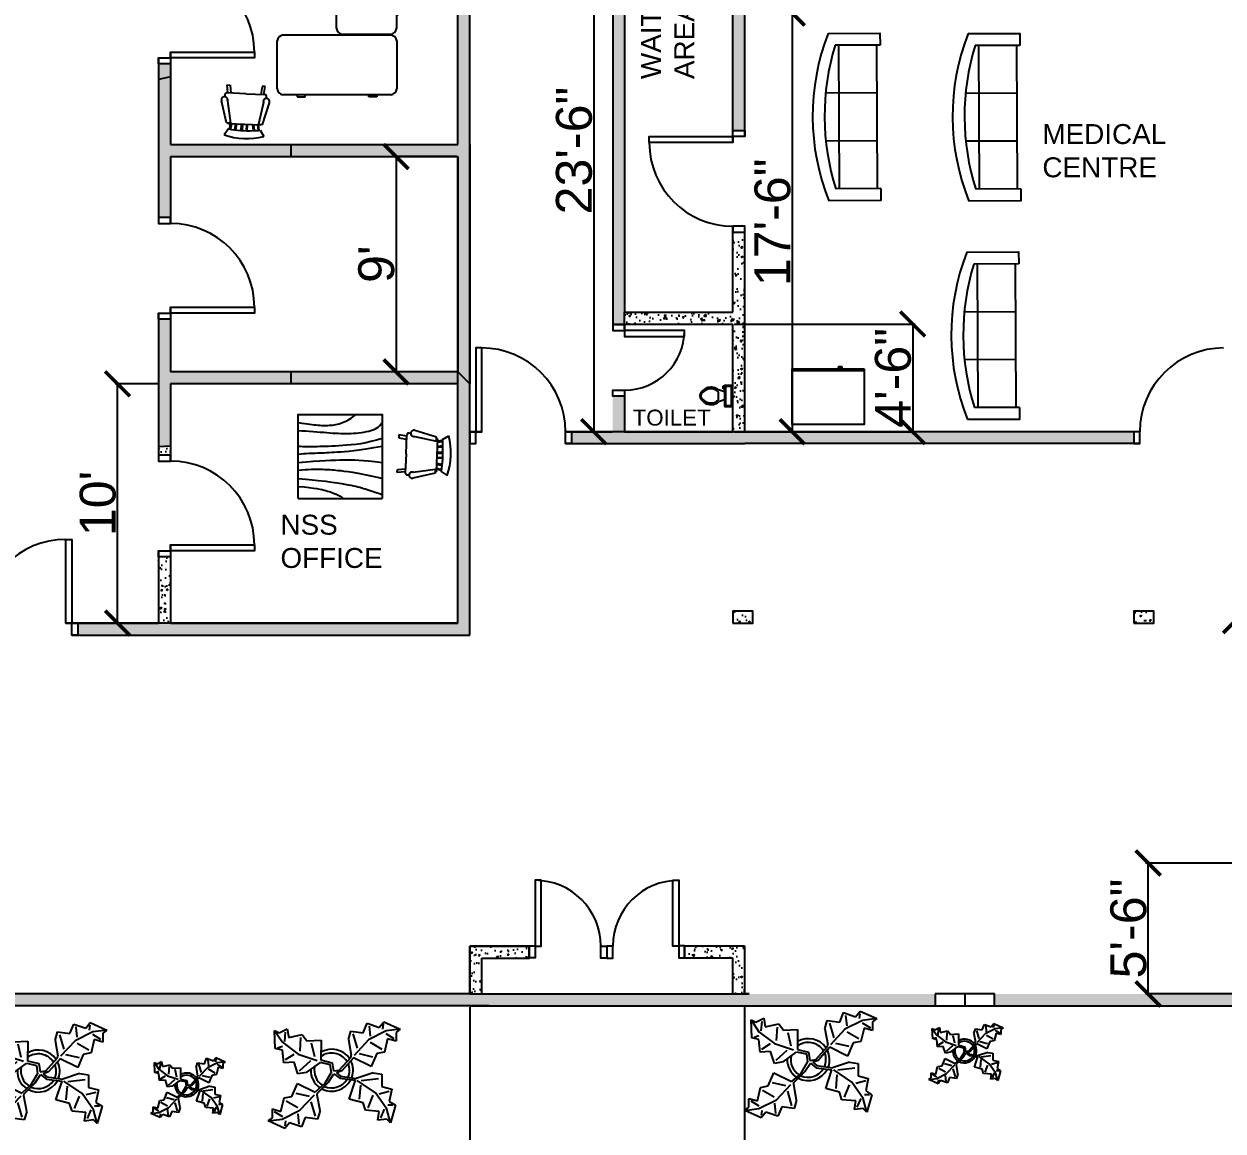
# Model space of a CAD drawing. Header units: inches. Extents: x 2770 to 5455, y -1794 to 2520.
# Drawn here: x 4144 to 4745, y 1428 to 1983 of the extents above; entities that cross this region are included whole.
import ezdxf

# ---------------------------------------------------------------- set-up
doc = ezdxf.new("R2010")
doc.units = ezdxf.units.IN
for name, color, linetype in [('dimension', 2, 'Continuous'), ('doors and windows', 220, 'Continuous'), ('NAMING', 30, 'Continuous'), ('Plants', 110, 'Continuous')]:
    doc.layers.add(name, color=color, linetype=linetype)
doc.styles.add('Annotative', font='arial.ttf')
doc.styles.get("Standard").update_dxf_attribs({"font": 'arial.ttf', "height": 42})
doc.dimstyles.new('ISO-25', dxfattribs={"dimtxt": 18, "dimasz": 12.5, "dimexe": 1.25, "dimexo": 0.625, "dimtad": 1, "dimdec": 0, "dimlunit": 4, "dimtxsty": 'Annotative', "dimblk": 'ARCHTICK', "dimcen": 2.5, "dimclrt": 256, "dimadec": 0, "dimazin": 0, "dimtfac": 1, "dimtdec": 0, "dimtmove": 0, "dimatfit": 3, "dimfxl": 1, "dimarcsym": 0})

# ---------------------------------------------------------------- blocks, each defined once
blk = doc.blocks.new('Sofa - Roundback 7 ft.')
at = {"linetype": 'Continuous'}
for p, q in [((-36.000027, -34), (-36.000027, -11.4696)), ((-12.00002, -32.4421), (-12.00003, -6.5971)), ((11.99997, -32.4421), (11.99998, -6.5971)), ((35.99998, -34), (35.99998, -11.4696)), ((-35.999844, -13.3819), (35.9998, -13.3819)), ((-36.000027, -32.4421), (35.99998, -32.4421))]:
    blk.add_line(p, q, dxfattribs=at)
for points in [[(-36.000027, -34), (-42.000027, -34), (-42.000027, -8)], [(41.99998, -8), (41.99998, -34), (35.99998, -34)]]:
    blk.add_lwpolyline(points, dxfattribs=at)
for centre, radius, start, end in [((0, -114.25), 114.25, 68.43141, 111.5686), ((-0.00001, -127.1968), 121.1968, 72.72033, 107.2797)]:
    blk.add_arc(centre, radius, start, end, dxfattribs=at)
blk = doc.blocks.new('Refrigerator-2 door - 36 in top')
for p, q in [((0, -26.999999), (36, -26.999999)), ((11, -27.999999), (11, -28.999999)), ((11, -28.999999), (13, -28.999999)), ((12, -26.999999), (12, -28.999999)), ((13, -28.999999), (13, -27.999999))]:
    blk.add_line(p, q)
blk.add_lwpolyline([(0, -27.999999), (0, 0), (36, 0), (36, -27.999999)], close=True)
blk = doc.blocks.new('Desk - 30 x 60 in.')
at = {"linetype": 'Continuous'}
for p, q in [((-26.999995, 0), (26.999995, 0)), ((-29.999995, -27), (-29.999995, -3)), ((29.999995, -3), (29.999995, -27)), ((26.999995, -30), (-26.999995, -30)), ((-20.000005, -30), (-20.000005, -31)), ((-16.000005, -31), (-16.000005, -30)), ((15.999995, -31), (15.999995, -30)), ((19.999995, -30), (19.999995, -31)), ((-20.000005, -31), (-16.000005, -31)), ((19.999995, -31), (15.999995, -31))]:
    blk.add_line(p, q, dxfattribs=at)
for centre, start, end in [((-26.499995, -3.5), 98.1301, 171.8699), ((26.499995, -3.5), 8.130102, 81.8699), ((-26.499995, -26.5), 188.1301, 261.8699), ((26.499995, -26.5), 278.1301, 351.8699)]:
    blk.add_arc(centre, 3.535534, start, end, dxfattribs=at)
blk = doc.blocks.new('Chair - Rocking')
at = {"linetype": 'Continuous'}
for p, q in [((-8, -4.5), (-10, -1.5)), ((-7.5, -4.5), (-7, -7)), ((-6.5, -7), (-7.02225, -4.43)), ((-4.5, -7), (-4.96674, -4.19951)), ((-4, -7), (-4.40532, -4.16272)), ((-1.5, -4.05012), (-1.5, -7)), ((-1, -7), (-1, -4.05012)), ((1, -7), (1, -4.04655)), ((1.5, -4.05012), (1.5, -7)), ((4, -7), (4.40187, -4.18694)), ((4.5, -7), (4.96761, -4.19437)), ((6.5, -7), (7, -4.4057)), ((7.5, -4.5), (7, -7)), ((8, -4.5), (10, -1.5)), ((-9, -7.5), (-12, -18.49999)), ((-7, -7.5), (-9, -7.5)), ((-9, -18.49999), (-7, -7.5)), ((-8.23428, -6.99939), (-8.3093, -7.47958)), ((-8.23041, -7), (8.23915, -7)), ((7, -7.5), (9, -7.5)), ((9, -18.49999), (7, -7.5)), ((8.31071, -7.48854), (8.23449, -7.00073)), ((9, -7.5), (12, -18.49999)), ((-10.36644, -20.64523), (-10.5, -21.49999)), ((-9, -22.49999), (-9.5, -26.49999)), ((0, -22.49999), (-9.5, -22.49999)), ((-8, -26.49999), (-7.5, -22.49999)), ((0, -22.49999), (9.5, -22.49999)), ((8, -26.49999), (7.5, -22.49999)), ((9, -22.49999), (9.5, -26.49999)), ((10.5, -21.49999), (10.3575, -20.58798)), ((-9.5, -26.49999), (-8, -26.49999)), ((9.5, -26.49999), (8, -26.49999))]:
    blk.add_line(p, q, dxfattribs=at)
for centre, radius, start, end in [((0, -34.08333), 34.08333, 72.93847, 107.0615), ((0, -68.25004), 64.25, 93.92211, 97.15267), ((0, -68.25004), 64.25, 82.84733, 93.92211), ((-10.5, -18.99999), 1.58114, 161.5651, 18.43495), ((-9.5, -21.49999), 1, 180, 270), ((10.5, -18.99999), 1.58114, 161.5651, 18.43495), ((9.5, -21.49999), 1, 270, 0)]:
    blk.add_arc(centre, radius, start, end, dxfattribs=at)
blk = doc.blocks.new('Table - Square Woodgrain 42 x 42 in.')
at = {"linetype": 'Continuous'}
blk.add_line((0, -42), (42, -42), dxfattribs=at)
for points in [[(0, -4), (1.704, -4.2172), (3.2358, -4.4188), (4.615, -4.604), (5.8615, -4.7721), (6.9951, -4.9224), (8.0357, -5.0541), (9.0031, -5.1667), (9.9171, -5.2594), (10.7951, -5.3316), (11.6445, -5.3836), (12.4702, -5.4157), (13.277, -5.4283), (14.0698, -5.4217), (14.8535, -5.3964), (15.6331, -5.3526), (16.4133, -5.2908), (17.1986, -5.2103), (17.9913, -5.1062), (18.793, -4.9727), (19.6056, -4.8038), (20.4307, -4.5937), (21.2701, -4.3365), (22.1256, -4.0262), (22.9989, -3.6571), (23.888, -3.2272), (24.7756, -2.7516), (25.6408, -2.2491), (26.4624, -1.7387), (27.2195, -1.2395), (27.891, -0.7703), (28.456, -0.3501), (28.8934, 0.002)], [(0, -42), (0, 0), (42, 0), (42, -42)], [(0, -8), (1.8203, -8.1001), (3.6741, -8.2149), (5.5411, -8.3408), (7.4011, -8.4741), (9.2339, -8.6112), (11.0193, -8.7484), (12.7371, -8.8821), (14.3671, -9.0086), (15.8954, -9.1246), (17.3337, -9.2278), (18.6997, -9.3159), (20.0116, -9.387), (21.2871, -9.4389), (22.5442, -9.4696), (23.8008, -9.477), (25.0749, -9.459), (26.3791, -9.4137), (27.7049, -9.3403), (29.0383, -9.2382), (30.3655, -9.1068), (31.6728, -8.9455), (32.9461, -8.7535), (34.1717, -8.5304), (35.3358, -8.2756), (36.4268, -7.9863), (37.443, -7.6521), (38.3849, -7.2603), (39.253, -6.7986), (40.048, -6.2542), (40.7705, -5.6147), (41.421, -4.8674), (42, -4)], [(42, -12), (39.1784, -12.8621), (36.4519, -13.5654), (33.8246, -14.1294), (31.3004, -14.5731), (28.8832, -14.9161), (26.577, -15.1775), (24.3858, -15.3768), (22.3136, -15.5332), (20.3622, -15.6632), (18.5254, -15.7718), (16.7947, -15.8612), (15.1618, -15.9338), (13.6183, -15.9916), (12.1558, -16.0369), (10.7659, -16.0718), (9.4403, -16.0987), (8.1703, -16.1191), (6.9461, -16.1325), (5.7577, -16.1377), (4.595, -16.1335), (3.4479, -16.1188), (2.3064, -16.0924), (1.1604, -16.0532), (0, -16)], [(42, -16), (37.6529, -16.7365), (33.8802, -17.329), (30.6179, -17.7961), (27.8015, -18.1561), (25.3668, -18.4275), (23.2497, -18.6288), (21.3859, -18.7785), (19.7111, -18.8949), (18.1693, -18.9939), (16.7375, -19.0795), (15.401, -19.1534), (14.1449, -19.217), (12.9544, -19.2717), (11.8148, -19.3191), (10.7113, -19.3606), (9.6291, -19.3976), (8.5534, -19.4323), (7.47, -19.4689), (6.3643, -19.5122), (5.222, -19.5672), (4.0288, -19.6386), (2.7703, -19.7313), (1.4321, -19.8501), (0, -20)], [(0, -24), (3.9243, -23.6805), (7.4766, -23.4138), (10.6891, -23.1954), (13.5943, -23.0205), (16.2247, -22.8847), (18.6125, -22.7832), (20.7903, -22.7116), (22.7903, -22.6651), (24.6563, -22.642), (26.4764, -22.6507), (28.35, -22.7024), (30.3766, -22.8084), (32.6555, -22.98), (35.2861, -23.2283), (38.3678, -23.5645), (42, -24)], [(42, -32), (37.392, -31.017), (33.4585, -30.2231), (30.1291, -29.5949), (27.3334, -29.109), (25.0009, -28.742), (23.0612, -28.4707), (21.4439, -28.2716), (20.0786, -28.1215), (18.8998, -28.0002), (17.8609, -27.9014), (16.9206, -27.8219), (16.0371, -27.7588), (15.1691, -27.709), (14.2748, -27.6693), (13.3128, -27.6368), (12.2415, -27.6083), (11.0295, -27.5824), (9.6867, -27.5643), (8.233, -27.5608), (6.6884, -27.5787), (5.0728, -27.6248), (3.4062, -27.7058), (1.7086, -27.8286), (0, -28)], [(0, -32), (5.4026, -32.5358), (9.9494, -33.019), (13.7424, -33.4553), (16.8834, -33.8505), (19.4743, -34.2106), (21.6171, -34.5413), (23.4136, -34.8486), (24.9657, -35.1382), (26.3614, -35.4156), (27.6332, -35.6841), (28.7995, -35.9467), (29.8788, -36.2064), (30.8897, -36.4661), (31.8507, -36.7288), (32.7802, -36.9973), (33.6968, -37.2747), (34.6175, -37.5635), (35.5531, -37.8651), (36.5128, -38.1805), (37.506, -38.5108), (38.5421, -38.8568), (39.6302, -39.2197), (40.7797, -39.6004), (42, -40)], [(0, -36), (3.0098, -36.2857), (5.5354, -36.5643), (7.6368, -36.8359), (9.374, -37.1009), (10.807, -37.3597), (11.9957, -37.6126), (13.0002, -37.8599), (13.8804, -38.102), (14.6874, -38.3393), (15.4365, -38.5729), (16.1338, -38.8041), (16.7858, -39.0341), (17.3987, -39.264), (17.9787, -39.4952), (18.5322, -39.7288), (19.0655, -39.9662), (19.5832, -40.2081), (20.0842, -40.4544), (20.5657, -40.7046), (21.0249, -40.9581), (21.459, -41.2144), (21.8653, -41.4731), (22.2409, -41.7335), (22.5831, -41.9951)]]:
    blk.add_lwpolyline(points, dxfattribs=at)
blk = doc.blocks.new('Toilet - top')
for p, q in [((-10, -8.5), (-8, -8.5)), ((-10, -9.5), (-10, -8.5)), ((-7, -9.5), (-10, -9.5)), ((-8, -8.5), (-8, -8)), ((-7, -8), (-7, -9.5)), ((-4, -8), (-6, -14)), ((4, -8), (6, -14)), ((9.5, -6), (9.5, -2)), ((4, -14), (-4, -14))]:
    blk.add_line(p, q)
blk.add_lwpolyline([(10.5, -8), (10.5, 0), (-10.5, 0), (-10.5, -8)], close=True)
for points in [[(-9.5, -2), (-9.5, -6)], [(8.5, -1), (-8.5, -1)], [(-8.5, -7), (8.5, -7)]]:
    blk.add_lwpolyline(points)
for centre, radius, start, end in [((-8.6, -1.9), 0.884, 81.8699, 188.1301), ((-8.6, -6.1), 0.884, 171.8699, 278.1301), ((8.6, -1.9), 0.884, 351.8699, 98.1301), ((8.6, -6.1), 0.884, 261.8699, 8.1301), ((3.5, -21.6), 12.2, 141.4691, 247.9714), ((4.2, -21.8), 11.3, 136.3677, 238.9468), ((-3.5, -21.6), 12.2, 292.0284, 38.5307), ((-4.2, -21.8), 11.3, 301.053, 43.6321), ((0, -27.9), 4, 245.7318, 294.2682), ((0, -29), 4, 254.8605, 285.1395)]:
    blk.add_arc(centre, radius, start, end)
blk = doc.blocks.new('_ArchTick')
at = {"color": 0, "linetype": 'ByBlock', "const_width": 0.15}
blk.add_lwpolyline([(-0.5, -0.5), (0.5, 0.5)], dxfattribs=at)
blk = doc.blocks.new('*D45')
at = {"layer": 'Defpoints', "color": 0, "transparency": 16777216}
for p in [(3314.8, 1490.84), (5165.41, 1490.84), (5165.41, 1295.92)]:
    blk.add_point(p, dxfattribs=at)
at = {"layer": 'dimension', "color": 0, "lineweight": -2, "transparency": 16777216}
for p, q in [((3314.8, 1490.21), (3314.8, 1294.67)), ((5165.41, 1490.21), (5165.41, 1294.67)), ((3314.8, 1295.92), (5165.41, 1295.92))]:
    blk.add_line(p, q, dxfattribs=at)
at = {"layer": 'dimension', "color": 0, "lineweight": -2, "transparency": 16777216, "xscale": 12.5, "yscale": 12.5, "zscale": 12.5, "rotation": 180}
blk.add_blockref('_ArchTick', (3314.8, 1295.92), dxfattribs=at)
at = {"layer": 'dimension', "color": 0, "lineweight": -2, "transparency": 16777216, "xscale": 12.5, "yscale": 12.5, "zscale": 12.5}
blk.add_blockref('_ArchTick', (5165.41, 1295.92), dxfattribs=at)
at = {"layer": 'dimension', "transparency": 16777216, "insert": (4240.1, 1305.75), "char_height": 18, "attachment_point": 5, "style": 'Annotative'}
blk.add_mtext('154\'-3"', dxfattribs=at)
blk = doc.blocks.new('*D58')
at = {"layer": 'Defpoints', "color": 0, "transparency": 16777216}
for p in [(3923.41, 1490.84), (4367.41, 1490.84), (4367.41, 1360.24)]:
    blk.add_point(p, dxfattribs=at)
at = {"layer": 'dimension', "color": 0, "lineweight": -2, "transparency": 16777216}
for p, q in [((3923.41, 1490.21), (3923.41, 1358.99)), ((4367.41, 1490.21), (4367.41, 1358.99)), ((3923.41, 1360.24), (4367.41, 1360.24))]:
    blk.add_line(p, q, dxfattribs=at)
at = {"layer": 'dimension', "color": 0, "lineweight": -2, "transparency": 16777216, "xscale": 12.5, "yscale": 12.5, "zscale": 12.5, "rotation": 180}
blk.add_blockref('_ArchTick', (3923.41, 1360.24), dxfattribs=at)
at = {"layer": 'dimension', "color": 0, "lineweight": -2, "transparency": 16777216, "xscale": 12.5, "yscale": 12.5, "zscale": 12.5}
blk.add_blockref('_ArchTick', (4367.41, 1360.24), dxfattribs=at)
at = {"layer": 'dimension', "transparency": 16777216, "insert": (4145.41, 1370.06), "char_height": 18, "attachment_point": 5, "style": 'Annotative'}
blk.add_mtext("37'", dxfattribs=at)
blk = doc.blocks.new('*D59')
at = {"layer": 'Defpoints', "color": 0, "transparency": 16777216}
for p in [(4367.41, 1490.84), (4505.17, 1490.84), (4505.17, 1359.73)]:
    blk.add_point(p, dxfattribs=at)
at = {"layer": 'dimension', "color": 0, "lineweight": -2, "transparency": 16777216}
for p, q in [((4367.41, 1490.21), (4367.41, 1358.48)), ((4505.17, 1490.21), (4505.17, 1358.48)), ((4367.41, 1359.73), (4505.17, 1359.73))]:
    blk.add_line(p, q, dxfattribs=at)
at = {"layer": 'dimension', "color": 0, "lineweight": -2, "transparency": 16777216, "xscale": 12.5, "yscale": 12.5, "zscale": 12.5, "rotation": 180}
blk.add_blockref('_ArchTick', (4367.41, 1359.73), dxfattribs=at)
at = {"layer": 'dimension', "color": 0, "lineweight": -2, "transparency": 16777216, "xscale": 12.5, "yscale": 12.5, "zscale": 12.5}
blk.add_blockref('_ArchTick', (4505.17, 1359.73), dxfattribs=at)
at = {"layer": 'dimension', "transparency": 16777216, "insert": (4436.29, 1369.55), "char_height": 18, "attachment_point": 5, "style": 'Annotative'}
blk.add_mtext('11\'-6"', dxfattribs=at)
blk = doc.blocks.new('*D60')
at = {"layer": 'Defpoints', "color": 0, "transparency": 16777216}
for p in [(4505.17, 1490.84), (4757.44, 1490.84), (4757.44, 1360.06)]:
    blk.add_point(p, dxfattribs=at)
at = {"layer": 'dimension', "color": 0, "lineweight": -2, "transparency": 16777216}
for p, q in [((4505.17, 1490.21), (4505.17, 1358.81)), ((4757.44, 1490.21), (4757.44, 1358.81)), ((4505.17, 1360.06), (4757.44, 1360.06))]:
    blk.add_line(p, q, dxfattribs=at)
at = {"layer": 'dimension', "color": 0, "lineweight": -2, "transparency": 16777216, "xscale": 12.5, "yscale": 12.5, "zscale": 12.5, "rotation": 180}
blk.add_blockref('_ArchTick', (4505.17, 1360.06), dxfattribs=at)
at = {"layer": 'dimension', "color": 0, "lineweight": -2, "transparency": 16777216, "xscale": 12.5, "yscale": 12.5, "zscale": 12.5}
blk.add_blockref('_ArchTick', (4757.44, 1360.06), dxfattribs=at)
at = {"layer": 'dimension', "transparency": 16777216, "insert": (4631.31, 1369.72), "char_height": 18, "attachment_point": 5, "style": 'Annotative'}
blk.add_mtext("21'", dxfattribs=at)
blk = doc.blocks.new('*D65')
at = {"layer": 'Defpoints', "color": 0, "transparency": 16777216}
for p in [(4707.58, 1562.5), (4751.44, 1562.5), (4751.44, 1496.84)]:
    blk.add_point(p, dxfattribs=at)
at = {"layer": 'dimension', "color": 0, "lineweight": -2, "transparency": 16777216}
for p, q in [((4750.82, 1562.5), (4706.33, 1562.5)), ((4707.58, 1496.84), (4707.58, 1562.5)), ((4750.82, 1496.84), (4706.33, 1496.84))]:
    blk.add_line(p, q, dxfattribs=at)
at = {"layer": 'dimension', "color": 0, "lineweight": -2, "transparency": 16777216, "xscale": 12.5, "yscale": 12.5, "zscale": 12.5}
for p, rotation in [((4707.58, 1562.5), 90), ((4707.58, 1496.84), 270)]:
    blk.add_blockref('_ArchTick', p, dxfattribs=dict(at, rotation=rotation))
at = {"layer": 'dimension', "transparency": 16777216, "insert": (4697.76, 1529.67), "char_height": 18, "attachment_point": 5, "rotation": 90, "style": 'Annotative'}
blk.add_mtext('5\'-6"', dxfattribs=at)
blk = doc.blocks.new('*D71')
at = {"layer": 'Defpoints', "color": 0, "transparency": 16777216}
for p in [(4751.41, 1711.33), (4949.41, 1711.33), (4949.41, 1684.13)]:
    blk.add_point(p, dxfattribs=at)
at = {"layer": 'dimension', "color": 0, "lineweight": -2, "transparency": 16777216}
for p, q in [((4751.41, 1710.7), (4751.41, 1682.88)), ((4949.41, 1710.7), (4949.41, 1682.88)), ((4751.41, 1684.13), (4949.41, 1684.13))]:
    blk.add_line(p, q, dxfattribs=at)
at = {"layer": 'dimension', "color": 0, "lineweight": -2, "transparency": 16777216, "xscale": 12.5, "yscale": 12.5, "zscale": 12.5, "rotation": 180}
blk.add_blockref('_ArchTick', (4751.41, 1684.13), dxfattribs=at)
at = {"layer": 'dimension', "color": 0, "lineweight": -2, "transparency": 16777216, "xscale": 12.5, "yscale": 12.5, "zscale": 12.5}
blk.add_blockref('_ArchTick', (4949.41, 1684.13), dxfattribs=at)
at = {"layer": 'dimension', "transparency": 16777216, "insert": (4850.41, 1693.95), "char_height": 18, "attachment_point": 5, "style": 'Annotative'}
blk.add_mtext('16\'-6"', dxfattribs=at)
blk = doc.blocks.new('*D101')
at = {"layer": 'Defpoints', "color": 0, "transparency": 16777216}
for p in [(4361.41, 1916.84), (4330.45, 1808.84), (4361.41, 1808.84)]:
    blk.add_point(p, dxfattribs=at)
at = {"layer": 'dimension', "color": 0, "lineweight": -2, "transparency": 16777216}
for p, q in [((4360.79, 1916.84), (4329.2, 1916.84)), ((4330.45, 1916.84), (4330.45, 1808.84)), ((4360.79, 1808.84), (4329.2, 1808.84))]:
    blk.add_line(p, q, dxfattribs=at)
at = {"layer": 'dimension', "color": 0, "lineweight": -2, "transparency": 16777216, "xscale": 12.5, "yscale": 12.5, "zscale": 12.5}
for p, rotation in [((4330.45, 1916.84), 90), ((4330.45, 1808.84), 270)]:
    blk.add_blockref('_ArchTick', p, dxfattribs=dict(at, rotation=rotation))
at = {"layer": 'dimension', "transparency": 16777216, "insert": (4320.63, 1862.84), "char_height": 18, "attachment_point": 5, "rotation": 90, "style": 'Annotative'}
blk.add_mtext("9'", dxfattribs=at)
blk = doc.blocks.new('*D102')
at = {"layer": 'Defpoints', "color": 0, "transparency": 16777216}
for p in [(4190.78, 1802.84), (4211.41, 1802.84), (4211.41, 1682.84)]:
    blk.add_point(p, dxfattribs=at)
at = {"layer": 'dimension', "color": 0, "lineweight": -2, "transparency": 16777216}
for p, q in [((4210.79, 1802.84), (4189.53, 1802.84)), ((4190.78, 1682.84), (4190.78, 1802.84)), ((4210.79, 1682.84), (4189.53, 1682.84))]:
    blk.add_line(p, q, dxfattribs=at)
at = {"layer": 'dimension', "color": 0, "lineweight": -2, "transparency": 16777216, "xscale": 12.5, "yscale": 12.5, "zscale": 12.5}
for p, rotation in [((4190.78, 1802.84), 90), ((4190.78, 1682.84), 270)]:
    blk.add_blockref('_ArchTick', p, dxfattribs=dict(at, rotation=rotation))
at = {"layer": 'dimension', "transparency": 16777216, "insert": (4180.97, 1742.84), "char_height": 18, "attachment_point": 5, "rotation": 90, "style": 'Annotative'}
blk.add_mtext("10'", dxfattribs=at)
blk = doc.blocks.new('*D103')
at = {"layer": 'Defpoints', "color": 0, "transparency": 16777216}
for p in [(4439.07, 2060.84), (4429.57, 1778.84), (4439.07, 1778.84)]:
    blk.add_point(p, dxfattribs=at)
at = {"layer": 'dimension', "color": 0, "lineweight": -2, "transparency": 16777216}
for p, q in [((4438.45, 2060.84), (4428.32, 2060.84)), ((4429.57, 2060.84), (4429.57, 1778.84)), ((4438.45, 1778.84), (4428.32, 1778.84))]:
    blk.add_line(p, q, dxfattribs=at)
at = {"layer": 'dimension', "color": 0, "lineweight": -2, "transparency": 16777216, "xscale": 12.5, "yscale": 12.5, "zscale": 12.5}
for p, rotation in [((4429.57, 2060.84), 90), ((4429.57, 1778.84), 270)]:
    blk.add_blockref('_ArchTick', p, dxfattribs=dict(at, rotation=rotation))
at = {"layer": 'dimension', "transparency": 16777216, "insert": (4419.75, 1919.84), "char_height": 18, "attachment_point": 5, "rotation": 90, "style": 'Annotative'}
blk.add_mtext('23\'-6"', dxfattribs=at)
blk = doc.blocks.new('*D107')
at = {"layer": 'Defpoints', "color": 0, "transparency": 16777216}
for p in [(4505.41, 1988.84), (4505.41, 1778.84), (4529.11, 1778.84)]:
    blk.add_point(p, dxfattribs=at)
at = {"layer": 'dimension', "color": 0, "lineweight": -2, "transparency": 16777216}
for p, q in [((4506.04, 1988.84), (4530.36, 1988.84)), ((4529.11, 1988.84), (4529.11, 1778.84)), ((4506.04, 1778.84), (4530.36, 1778.84))]:
    blk.add_line(p, q, dxfattribs=at)
at = {"layer": 'dimension', "color": 0, "lineweight": -2, "transparency": 16777216, "xscale": 12.5, "yscale": 12.5, "zscale": 12.5}
for p, rotation in [((4529.11, 1988.84), 90), ((4529.11, 1778.84), 270)]:
    blk.add_blockref('_ArchTick', p, dxfattribs=dict(at, rotation=rotation))
at = {"layer": 'dimension', "transparency": 16777216, "insert": (4519.3, 1883.84), "char_height": 18, "attachment_point": 5, "rotation": 90, "style": 'Annotative'}
blk.add_mtext('17\'-6"', dxfattribs=at)
blk = doc.blocks.new('*D108')
at = {"layer": 'Defpoints', "color": 0, "transparency": 16777216}
for p in [(4499.41, 1832.84), (4499.41, 1778.84), (4589.51, 1778.84)]:
    blk.add_point(p, dxfattribs=at)
at = {"layer": 'dimension', "color": 0, "lineweight": -2, "transparency": 16777216}
for p, q in [((4500.04, 1832.84), (4590.76, 1832.84)), ((4589.51, 1832.84), (4589.51, 1778.84)), ((4500.04, 1778.84), (4590.76, 1778.84))]:
    blk.add_line(p, q, dxfattribs=at)
at = {"layer": 'dimension', "color": 0, "lineweight": -2, "transparency": 16777216, "xscale": 12.5, "yscale": 12.5, "zscale": 12.5}
for p, rotation in [((4589.51, 1832.84), 90), ((4589.51, 1778.84), 270)]:
    blk.add_blockref('_ArchTick', p, dxfattribs=dict(at, rotation=rotation))
at = {"layer": 'dimension', "transparency": 16777216, "insert": (4579.7, 1805.84), "char_height": 18, "attachment_point": 5, "rotation": 90, "style": 'Annotative'}
blk.add_mtext('4\'-6"', dxfattribs=at)
blk = doc.blocks.new('Plant - Rubber or Philodendron')
at = {"linetype": 'Continuous'}
for p, q in [((13.3837, 12.301), (14.68, 13.9039)), ((14.68, 13.9039), (19.3848, 11.8146)), ((-16.2005, 11.4774), (-13.9899, 8.1064)), ((-16.2005, 11.4774), (-14.8639, 10.7964)), ((-16.0159, 6.3329), (-16.2005, 11.4774)), ((-14.8639, 10.7964), (-12.6195, 11.8975)), ((-13.3174, 8.325), (-13.0735, 11.0065)), ((-12.6195, 11.8975), (-12.1909, 9.4345)), ((-12.1909, 9.4345), (-8.3829, 10.3)), ((-8.3829, 10.3), (-7.0549, 8.501)), ((4.6914, 8.8812), (5.3859, 11.2828)), ((5.3859, 11.2828), (8.8871, 10.7908)), ((5.9878, 10.4842), (7.1971, 6.3869)), ((8.8871, 10.7908), (9.9809, 13.4933)), ((9.9809, 13.4933), (13.3837, 12.301)), ((15.3859, 11.3055), (10.3916, 8.7942)), ((10.5828, 12.6946), (10.8893, 9.7953)), ((14.5816, 13.2037), (14.3848, 11.8033)), ((15.2875, 10.6053), (17.5907, 9.2105)), ((19.3848, 11.8146), (15.3859, 11.3055)), ((19.3848, 11.8146), (18.1868, 10.9119)), ((18.1868, 10.9119), (18.1925, 8.4119)), ((-15.3434, 6.5514), (-13.9984, 6.9884)), ((-13.9899, 8.1064), (-9.5434, 4.7185)), ((-8.8369, 9.409), (-9.0894, 5.6095)), ((-7.0549, 8.501), (-3.0284, 8.6941)), ((-4.8529, 4.012), (-5.7184, 7.82)), ((-3.0284, 8.6941), (-3.0709, 3.1041)), ((4.6914, 8.8812), (5.5014, 4.4831)), ((10.3916, 8.7942), (6.2847, 4.4028)), ((14.2977, 6.1031), (10.9934, 7.9956)), ((15.7909, 9.1065), (14.8995, 5.3044)), ((18.1925, 8.4119), (15.7909, 9.1065)), ((-14.0069, 5.8704), (-16.0159, 6.3329)), ((-13.5868, 2.2894), (-14.0069, 5.8704)), ((-13.1329, 3.1804), (-10.6614, 4.727)), ((-9.5434, 4.7185), (-4.1917, 2.9888)), ((2.1141, 0.2298), (5.4346, 3.9146)), ((6.1032, 3.6844), (2.8262, -0.031)), ((5.4346, 3.9146), (5.5014, 4.4831)), ((11.1089, 1.1958), (6.1032, 3.6844)), ((7.7005, 4.8881), (11.5025, 3.9967)), ((12.7005, 4.8994), (11.1089, 1.1958)), ((14.8995, 5.3044), (12.7005, 4.8994)), ((-10.6784, 2.491), (-13.5868, 2.2894)), ((-9.5858, -0.8715), (-10.6784, 2.491)), ((-9.1318, 0.0195), (-5.9793, 2.9025)), ((-7.1228, -0.443), (-3.5248, 2.2131)), ((-3.5248, 2.2131), (-3.3011, 2.4355)), ((-3.3011, 2.4355), (-0.5306, 1.7947)), ((-3.0709, 3.1041), (0.0797, 2.3163)), ((-0.5306, 1.7947), (-0.2255, -0.5527)), ((-0.5306, 1.7947), (-0.5306, 1.7947)), ((0.0797, 2.3163), (0.4866, -0.031)), ((0.4866, -0.031), (2.1141, 0.2298)), ((-7.1228, -0.443), (-9.5858, -0.8715)), ((-4.0579, -6.2781), (-0.9375, -3.1608)), ((-2.019, -3.6148), (-0.2255, -0.5527)), ((-0.9375, -3.1608), (0.5883, -0.8135)), ((0.5883, -0.8135), (2.2447, -2.0916)), ((2.8262, -0.031), (1.3003, -0.5527)), ((1.3003, -0.5527), (2.4193, -1.4655)), ((2.2447, -2.0916), (6.7108, -2.6626)), ((2.4193, -1.4655), (6.895, -2.1175)), ((4.943, -7.9659), (6.7108, -2.6626)), ((11.6605, -0.5413), (6.895, -2.1175)), ((12.3677, -6.1981), (7.219, -2.6772)), ((8.3544, -2.7453), (13.1973, -2.1704)), ((11.6605, -0.5413), (14.1354, -0.8948)), ((14.1354, -0.8948), (14.1354, -4.4304)), ((-11.3237, -7.2629), (-9.7321, -3.5593)), ((-6.3237, -7.2516), (-10.1257, -6.3602)), ((-9.7321, -3.5593), (-4.7264, -6.0479)), ((-2.019, -3.6148), (-4.7264, -6.0479)), ((-4.1246, -6.8466), (-4.0579, -6.2781)), ((8.125, -4.0768), (7.7715, -7.9659)), ((15.5496, -10.7943), (12.3677, -6.1981)), ((16.2567, -5.8446), (13.4283, -6.5517)), ((14.1354, -4.4304), (16.9638, -5.1375)), ((16.9638, -5.1375), (16.2567, -8.673)), ((-14.4141, -11.4699), (-13.5228, -7.6679)), ((-13.5228, -7.6679), (-11.3237, -7.2629)), ((-12.921, -8.4665), (-9.6166, -10.359)), ((-9.0148, -11.1577), (-4.9047, -6.8122)), ((-4.611, -12.8477), (-5.8203, -8.7504)), ((-3.3146, -11.2447), (-4.1246, -6.8466)), ((8.8321, -9.0266), (4.943, -7.9659)), ((9.5392, -11.1479), (8.8321, -9.0266)), ((10.2463, -10.4408), (11.6605, -6.9053)), ((17.3174, -9.7337), (15.9032, -9.7337)), ((16.2567, -8.673), (18.0245, -9.7337)), ((18.0245, -9.7337), (16.6103, -14.6834)), ((-18.008, -14.1781), (-16.8101, -13.2754)), ((-16.8157, -10.7754), (-14.4141, -11.4699)), ((-16.8101, -13.2754), (-16.8157, -10.7754)), ((-13.9107, -12.9688), (-16.2139, -11.574)), ((-14.0091, -13.669), (-9.0148, -11.1577)), ((-9.206, -15.0581), (-9.5126, -12.1588)), ((-7.5103, -13.1543), (-8.6042, -15.8568)), ((-4.0092, -13.6463), (-7.5103, -13.1543)), ((-3.3146, -11.2447), (-4.0092, -13.6463)), ((13.4283, -11.5015), (9.5392, -11.1479)), ((13.0748, -13.9763), (13.4283, -11.5015)), ((14.8425, -10.7943), (13.7819, -13.2692)), ((16.6103, -14.6834), (15.5496, -10.7943)), ((-18.008, -14.1781), (-14.0091, -13.669)), ((-13.3032, -16.2674), (-18.008, -14.1781)), ((-12.0069, -14.6645), (-13.3032, -16.2674)), ((-13.2048, -15.5672), (-13.008, -14.1668)), ((-8.6042, -15.8568), (-12.0069, -14.6645)), ((15.5496, -13.6228), (13.0748, -13.9763)), ((16.6103, -14.6834), (15.5496, -13.6228))]:
    blk.add_line(p, q, dxfattribs=at)
for centre, radius, start, end in [((0, 0), 6.1275, 34.37569, 120.1028), ((-0.0601, -0.2075), 5.2461, 33.82192, 124.9414), ((0.0308, 0.1664), 6, 178.6147, 235.1169), ((0.0308, 0.1664), 5, 168.1647, 238.6725), ((-0.2664, 0.1682), 5.2775, 338.4094, 20.03007), ((-0.098, 0.1364), 6.1288, 341.2017, 26.09184), ((-0.0234, 0.3825), 6.1492, 242.5812, 331.2714), ((-0.1102, 0.4886), 5.2883, 247.3711, 327.472)]:
    blk.add_arc(centre, radius, start, end, dxfattribs=at)
blk = doc.blocks.new('A$C32204e82')
at = {"layer": 'Plants', "linetype": 'Continuous', "xscale": 17.7121836188331, "yscale": 17.7121836188331, "zscale": 17.7121836188331}
blk.add_blockref('Plant - Rubber or Philodendron', (319, 288.1), dxfattribs=at)

msp = doc.modelspace()

# ---------------------------------------------------------------- hatches: boundary and pattern name
h = msp.add_hatch()
h.set_pattern_fill('AR-CONC', color=256, scale=0.05)
h.paths.add_polyline_path([(3317.41, 2156.84), (3311.41, 2162.84), (3311.41, 1986.39), (3317.41, 1987.89)])
h.paths.add_polyline_path([(3317.41, 1987.89), (3311.41, 1986.39), (3311.41, 1937.54), (3317.41, 1933.66)])
h.paths.add_polyline_path([(3483.66, 2162.84), (3335.41, 2162.84), (3311.41, 2162.84), (3317.41, 2156.84), (3335.41, 2156.84), (3484.2, 2156.84)])
h.paths.add_polyline_path([(3673.05, 2162.84), (3623.41, 2162.84), (3483.66, 2162.84), (3484.2, 2156.84), (3623.41, 2156.84), (3623.41, 2067.77), (3629.41, 2079.26), (3629.41, 2156.84), (3669.92, 2156.84)])
h.paths.add_polyline_path([(3704.41, 2060.84), (3629.41, 2060.84), (3629.41, 2079.26), (3623.41, 2067.77), (3623.41, 1991.56), (3629.41, 1979.7), (3629.41, 2054.84), (3704.41, 2054.84)])
h.paths.add_polyline_path([(3629.41, 1979.7), (3623.41, 1991.56), (3623.41, 1947.78), (3629.41, 1947.78)])
h.paths.add_polyline_path([(3713.66, 2162.84), (3673.05, 2162.84), (3669.92, 2156.84), (3724.24, 2156.84)])
h.paths.add_polyline_path([(3629.41, 1898.93), (3667.27, 1898.93), (3667.27, 1904.93), (3629.41, 1904.93), (3623.41, 1904.93), (3623.41, 1816.68), (3629.41, 1820.25)])
h.paths.add_polyline_path([(3519.65, 1802.93), (3449.41, 1802.93), (3449.41, 1848.33), (3443.41, 1852.21), (3443.41, 1796.93), (3528.94, 1796.93)])
h.paths.add_polyline_path([(3749.41, 1898.93), (3876.94, 1898.93), (3876.94, 1904.93), (3749.41, 1904.93), (3749.41, 1943.16), (3743.41, 1939.37), (3743.41, 1904.93), (3743.41, 1898.93), (3743.36, 1898.93), (3743.36, 1802.93), (3749.41, 1802.93)])
h.paths.add_polyline_path([(3862.31, 1994.93), (3831.34, 1994.93), (3821.84, 1988.93), (3864.3, 1988.93)])
h.paths.add_polyline_path([(3831.34, 1994.93), (3749.41, 1994.93), (3749.41, 2142.56), (3743.41, 2145.96), (3743.41, 1939.37), (3749.41, 1943.16), (3749.41, 1988.93), (3821.84, 1988.93)])
h.paths.add_polyline_path([(3884.43, 1994.93), (3862.31, 1994.93), (3864.3, 1988.93), (3870.94, 1988.93), (3870.94, 1940.99), (3876.94, 1940.99), (3876.94, 1988.93), (3884.43, 1988.93)])
h.paths.add_polyline_path([(3929.41, 2036.84), (3996.37, 2036.84), (3995.53, 2042.84), (3929.41, 2042.84), (3929.41, 2156.84), (3979.55, 2156.84), (3978.71, 2162.84), (3937.58, 2162.84), (3922.34, 2156.84), (3923.41, 2156.84), (3923.41, 1994.93), (3923.43, 1994.93), (3923.43, 1988.93), (3923.41, 1922.84), (3923.41, 1916.84), (3923.41, 1882.91), (3929.41, 1883.22), (3929.41, 1916.84), (4000.35, 1916.84), (4000.35, 1922.84), (3929.41, 1922.84)])
h.paths.add_polyline_path([(3937.58, 2162.84), (3929.41, 2162.84), (3929.41, 2282.84), (4073.41, 2282.84), (4073.41, 2243.45), (4079.41, 2243.45), (4079.41, 2282.84), (4119.92, 2282.84), (4119.92, 2288.84), (3923.41, 2288.84), (3923.41, 2162.84), (3713.66, 2162.84), (3724.24, 2156.84), (3743.41, 2156.84), (3743.41, 2145.96), (3749.41, 2142.56), (3749.41, 2156.84), (3922.34, 2156.84)])
h.paths.add_polyline_path([(4033.96, 2042.84), (3995.53, 2042.84), (3996.37, 2036.84), (4034.33, 2036.84)])
h.paths.add_polyline_path([(4064.34, 2042.84), (4033.96, 2042.84), (4034.33, 2036.84), (4069.15, 2036.84)])
h.paths.add_polyline_path([(3977.85, 1832.84), (3929.41, 1832.84), (3929.41, 1883.22), (3923.41, 1882.91), (3923.41, 1832.84), (3923.41, 1803.03), (3923.46, 1803.03), (3923.46, 1797.03), (3923.43, 1760.46), (3929.41, 1760.69), (3929.41, 1826.84), (3977.85, 1826.84)])
h.paths.add_polyline_path([(3929.41, 1760.69), (3923.41, 1760.46), (3923.41, 1724.93), (3695.09, 1724.93), (3695.09, 1745.72), (3689.09, 1745.72), (3689.09, 1724.93), (3680.71, 1724.93), (3680.71, 1718.97), (3923.41, 1718.97), (3923.41, 1676.93), (4119.83, 1676.89), (4119.83, 1682.84), (4079.39, 1682.84), (4079.39, 1682.92), (4073.41, 1682.92), (4073.41, 1682.84), (3929.41, 1682.84)])
h.paths.add_polyline_path([(4079.41, 1916.84), (4079.41, 1963.15), (4073.41, 1963.15), (4073.41, 1922.84), (4041.39, 1922.84), (4041.76, 1916.84), (4073.41, 1916.84), (4073.41, 1832.84), (4046.96, 1832.84), (4047.33, 1826.84), (4073.41, 1826.84), (4073.41, 1766.2), (4079.41, 1766.43)])
h.paths.add_polyline_path([(4046.96, 1832.84), (4028.85, 1832.84), (4028.85, 1826.84), (4047.33, 1826.84)])
h.paths.add_polyline_path([(4700.44, 1778.84), (4505.41, 1778.84), (4418.41, 1778.84), (4418.41, 1772.84), (4505.41, 1772.84), (4700.44, 1772.84)])
h = msp.add_hatch()
h.set_pattern_fill('AR-CONC', color=256, scale=0.05)
h.paths.add_polyline_path([(4367.41, 1802.84), (4361.41, 1808.84), (4361.41, 1682.84), (4217.41, 1682.84), (4170.83, 1682.84), (4170.83, 1676.88), (4367.41, 1676.84)])
h.paths.add_polyline_path([(4367.41, 1922.84), (4367.41, 2060.84), (4439.07, 2060.84), (4439.08, 1832.67), (4445.07, 1832.67), (4445.07, 1838.84), (4445.07, 2060.84), (4448.36, 2060.84), (4448.36, 2066.84), (4445.07, 2066.84), (4445.07, 2156.84), (4499.41, 2156.84), (4499.41, 1994.84), (4499.41, 1929.84), (4505.41, 1929.84), (4505.41, 1988.84), (4649.41, 1988.84), (4649.41, 1994.82), (4649.31, 1994.82), (4505.41, 1994.84), (4505.41, 2156.84), (4649.41, 2156.84), (4649.41, 2042.84), (4649.41, 2033.82), (4655.41, 2033.82), (4655.41, 2042.84), (4700.41, 2042.84), (4700.41, 2048.84), (4655.41, 2048.84), (4655.41, 2156.84), (4751.41, 2156.84), (4751.41, 2162.84), (4649.41, 2162.84), (4505.41, 2162.84), (4367.41, 2162.84), (4367.41, 2288.84), (4170.92, 2288.84), (4170.92, 2282.84), (4211.41, 2282.84), (4211.41, 2243.4), (4217.41, 2243.4), (4217.41, 2282.84), (4361.41, 2282.84), (4361.41, 2162.84), (4217.41, 2162.84), (4217.41, 2192.4), (4211.41, 2192.4), (4211.41, 2131.96), (4217.41, 2131.96), (4217.41, 2156.84), (4361.41, 2156.84), (4361.41, 2048.84), (4361.41, 1922.84), (4277.92, 1922.84), (4277.92, 1916.84), (4361.41, 1916.84), (4361.41, 1808.84), (4367.41, 1802.84)])
h.paths.add_polyline_path([(4367.41, 2066.84), (4367.41, 2156.84), (4439.07, 2156.84), (4439.07, 2066.84)], flags=16)
h = msp.add_hatch()
h.set_pattern_fill('AR-CONC', color=256, scale=0.05)
h.paths.add_polyline_path([(4041.39, 1922.84), (4000.35, 1922.84), (4000.35, 1916.84), (4041.76, 1916.84)])
h.paths.add_polyline_path([(4277.92, 1922.84), (4217.41, 1922.84), (4217.41, 1956.85), (4211.41, 1955.46), (4211.41, 1886.28), (4217.41, 1886.28), (4217.41, 1916.84), (4277.92, 1916.84)])
h.paths.add_polyline_path([(4361.41, 1808.84), (4277.92, 1808.84), (4277.92, 1802.84), (4361.41, 1802.84)])
h.paths.add_polyline_path([(4277.92, 1808.84), (4217.41, 1808.84), (4217.41, 1835.28), (4211.41, 1835.28), (4211.41, 1771.49), (4217.41, 1771.72), (4217.41, 1802.84), (4277.92, 1802.84)])
h.paths.add_polyline_path([(4445.07, 1796.67), (4439.07, 1796.67), (4439.07, 1778.84), (4445.07, 1778.84)])
h.paths.add_polyline_path([(4217.41, 1963.27), (4211.41, 1963.27), (4211.41, 1955.46), (4217.41, 1956.85)])
h.paths.add_polyline_path([(4079.41, 2128.91), (4073.42, 2128.91), (4073.42, 2131.91), (4079.41, 2131.91), (4079.41, 2162.84), (4079.41, 2192.45), (4073.41, 2192.45), (4073.41, 2162.84), (3978.71, 2162.84), (3979.55, 2156.84), (3929.41, 2156.84), (3929.41, 2042.84), (4064.34, 2042.84), (4069.15, 2036.84), (4073.41, 2036.84), (4073.41, 2031.52), (4079.41, 2024.03), (4079.41, 2042.84), (4079.41, 2080.91), (4073.42, 2080.91), (4073.42, 2083.91), (4079.41, 2083.91)])
h.paths.add_polyline_path([(4073.41, 2128.91), (4073.41, 2156.84), (3929.41, 2156.84), (3929.41, 2042.84), (4064.34, 2042.84), (4073.41, 2042.84), (4073.41, 2083.91), (4031.42, 2083.91), (4031.42, 2086.91, -0.414175)], flags=16)
h.paths.add_polyline_path([(4073.41, 2128.91, 0.414175), (4031.42, 2086.91), (4073.41, 2086.91)], flags=16)
h.paths.add_polyline_path([(4073.41, 2086.91), (4031.42, 2086.91), (4031.42, 2083.91), (4073.41, 2083.91)], flags=16)
h = msp.add_hatch()
h.set_pattern_fill('AR-CONC', color=256, scale=0.05)
h.paths.add_polyline_path([(4505.41, 1878.84), (4499.41, 1878.84), (4499.41, 1838.84), (4445.07, 1838.84), (4445.07, 1832.84), (4499.41, 1832.84), (4499.41, 1778.84), (4505.41, 1778.84)])
h = msp.add_hatch()
h.set_pattern_fill('AR-CONC', color=256, scale=0.05)
h.paths.add_polyline_path([(4217.41, 1716.12), (4211.41, 1716.12), (4211.41, 1682.84), (4217.41, 1682.84)])
h.paths.add_polyline_path([(4217.41, 1771.72), (4211.41, 1771.49), (4211.41, 1767.12), (4217.41, 1767.12)])
h = msp.add_hatch()
h.set_pattern_fill('AR-CONC', color=256, scale=0.05)
h.paths.add_polyline_path([(4509.41, 1688.84), (4499.41, 1688.84), (4499.41, 1682.84), (4509.41, 1682.84)])
h.paths.add_polyline_path([(4710.44, 1688.84), (4700.44, 1688.84), (4700.44, 1682.84), (4710.44, 1682.84)])
h = msp.add_hatch()
h.set_pattern_fill('AR-CONC', color=256, scale=0.05)
h.paths.add_polyline_path([(4397.17, 1520.84), (4367.41, 1520.84), (4367.41, 1496.84), (4373.41, 1496.84), (4373.41, 1514.84), (4397.17, 1514.95)])
h.paths.add_polyline_path([(4505.17, 1520.95), (4475.17, 1520.95), (4475.17, 1514.95), (4499.17, 1514.95), (4499.17, 1496.84), (4505.17, 1496.84), (4505.17, 1499.08)])
h = msp.add_hatch()
h.set_pattern_fill('AR-CONC', color=256, scale=0.05)
h.paths.add_polyline_path([(4577.61, 1496.84), (4505.17, 1496.84), (4499.17, 1496.84), (4373.41, 1496.84), (4367.41, 1496.84), (3982.85, 1496.84), (3983.35, 1490.84), (4367.41, 1490.84), (4377.13, 1490.84), (4577.08, 1490.84)])
h.paths.add_polyline_path([(4630.49, 1496.84), (4630.49, 1490.84), (4749.6, 1490.84), (4749.6, 1496.84)])
h.paths.add_polyline_path([(4600.75, 1490.84), (4600.72, 1496.84), (4577.61, 1496.84), (4577.08, 1490.84)])

# ---------------------------------------------------------------- linework, layer by layer
for p, q in [((4361.41, 1922.84), (4361.41, 2066.84)), ((4367.41, 1676.84), (4367.41, 2060.84)), ((4439.07, 2060.84), (4439.08, 1832.67)), ((4445.07, 2060.84), (4445.07, 1838.84)), ((4499.41, 1923.84), (4499.41, 1994.84)), ((4505.41, 1926.84), (4505.41, 1988.84)), ((4211.41, 1966.27), (4211.41, 1883.28)), ((4217.41, 1969.27), (4217.41, 1922.84)), ((4217.41, 1969.27), (4217.41, 1922.84)), ((4259.41, 1966.55), (4258.21, 1966.27)), ((4217.41, 1956.85), (4211.41, 1955.46)), ((4499.41, 1929.84), (4505.41, 1929.84)), ((4217.41, 1922.84), (4217.41, 1922.84)), ((4217.41, 1922.84), (4217.41, 1922.84)), ((4217.41, 1922.84), (4361.41, 1922.84)), ((4277.92, 1916.84), (4277.92, 1922.84)), ((4367.41, 1922.84), (4367.41, 1802.84)), ((4217.41, 1916.84), (4361.41, 1916.84)), ((4217.41, 1916.84), (4217.41, 1883.28)), ((4361.41, 1682.84), (4361.41, 1916.84)), ((4361.41, 1916.84), (4361.41, 1808.84)), ((4499.41, 1838.84), (4499.41, 1881.84)), ((4505.41, 1778.84), (4505.41, 1881.84)), ((4505.41, 1878.84), (4505.41, 1878.84)), ((4505.41, 1878.84), (4505.41, 1878.84)), ((4217.41, 1841.28), (4217.41, 1808.84)), ((4211.41, 1838.28), (4211.41, 1764.12)), ((4445.07, 1838.84), (4445.07, 1838.84)), ((4445.07, 1838.84), (4445.07, 1838.84)), ((4445.07, 1838.84), (4499.41, 1838.84)), ((4445.07, 1832.67), (4445.07, 1838.84)), ((4439.08, 1832.67), (4445.07, 1832.67)), ((4445.07, 1832.84), (4499.41, 1832.84)), ((4445.07, 1832.84), (4445.07, 1829.67)), ((4499.41, 1778.84), (4499.41, 1832.84)), ((4361.41, 1808.84), (4217.41, 1808.84)), ((4277.92, 1802.84), (4277.92, 1808.84)), ((4361.41, 1808.84), (4367.41, 1802.84)), ((4361.41, 1802.84), (4217.41, 1802.84)), ((4217.41, 1802.84), (4217.41, 1764.12)), ((4361.41, 1802.84), (4361.41, 1802.84)), ((4445.07, 1799.67), (4445.07, 1778.84)), ((4367.41, 1778.84), (4373.41, 1778.84)), ((4373.41, 1778.84), (4367.41, 1778.84)), ((4505.41, 1778.84), (4415.41, 1778.84)), ((4415.41, 1778.84), (4439.07, 1778.84)), ((4445.07, 1778.84), (4499.41, 1778.84)), ((4703.44, 1778.84), (4505.41, 1778.84)), ((4211.41, 1771.49), (4217.41, 1771.72)), ((4367.41, 1772.84), (4370.41, 1772.84)), ((4415.41, 1772.84), (4505.41, 1772.84)), ((4703.44, 1772.84), (4505.41, 1772.84)), ((4217.41, 1722.12), (4217.41, 1682.84)), ((4211.41, 1719.12), (4211.41, 1682.84)), ((4361.41, 1682.84), (4164.83, 1682.84)), ((4164.83, 1682.84), (4211.41, 1682.84)), ((4217.41, 1682.84), (4361.41, 1682.84)), ((4361.41, 1682.84), (4361.41, 1682.84)), ((4361.41, 1682.84), (4361.41, 1682.84)), ((4167.83, 1676.88), (4367.41, 1676.84)), ((4367.41, 1496.84), (4367.41, 1520.84)), ((4367.41, 1520.84), (4397.41, 1520.84)), ((4397.17, 1520.84), (4367.41, 1520.84)), ((4367.41, 1520.84), (4367.41, 1496.84)), ((4397.17, 1520.95), (4397.17, 1514.95)), ((4397.17, 1514.95), (4397.17, 1520.84)), ((4475.17, 1520.95), (4505.17, 1520.95)), ((4475.17, 1520.95), (4475.17, 1514.95)), ((4475.17, 1514.95), (4475.17, 1520.95)), ((4475.17, 1520.95), (4505.17, 1520.95)), ((4505.17, 1520.95), (4505.17, 1520.95)), ((4505.17, 1520.95), (4505.17, 1496.84)), ((4373.41, 1514.84), (4397.17, 1514.95)), ((4373.41, 1514.84), (4397.41, 1514.84)), ((4373.41, 1496.84), (4373.41, 1514.84)), ((4373.41, 1496.84), (4373.41, 1514.84)), ((4475.17, 1514.95), (4499.17, 1514.95)), ((4499.17, 1514.95), (4499.17, 1496.84)), ((4505.17, 1496.84), (4505.17, 1499.08)), ((4367.41, 1496.84), (3923.41, 1496.84)), ((4367.41, 1496.84), (4367.41, 1496.84)), ((4367.41, 1496.84), (4367.41, 1496.84)), ((4367.41, 1496.84), (4373.41, 1496.84)), ((4373.41, 1496.84), (4499.17, 1496.84)), ((4499.17, 1496.84), (4505.17, 1496.84)), ((4505.17, 1496.84), (4507.57, 1496.84)), ((4507.57, 1496.84), (4505.17, 1496.84)), ((4367.41, 1490.84), (3650.88, 1490.84)), ((4371.19, 1490.84), (4360.78, 1490.84)), ((4367.41, 1490.84), (4600.75, 1490.84)), ((4367.41, 1490.84), (4371.19, 1490.84)), ((4377.13, 1490.84), (4367.41, 1490.84)), ((4367.41, 1490.84), (4367.41, 1490.84)), ((4630.49, 1490.84), (4757.44, 1490.84))]:
    msp.add_line(p, q)
for points in [[(4499.41, 1682.84), (4509.41, 1682.84), (4509.41, 1688.84), (4499.41, 1688.84)], [(4700.44, 1682.84), (4710.44, 1682.84), (4710.44, 1688.84), (4700.44, 1688.84)]]:
    msp.add_lwpolyline(points, close=True)
at = {"layer": 'doors and windows'}
for p, q in [((4600.72, 1496.86), (4600.75, 1490.84)), ((4630.49, 1496.84), (4600.72, 1496.86)), ((4615.72, 1496.85), (4615.72, 1496.85)), ((4615.72, 1496.85), (4615.72, 1496.85)), ((4615.72, 1496.85), (4615.72, 1490.84)), ((4630.49, 1490.84), (4630.49, 1496.84)), ((4630.49, 1490.84), (4630.49, 1496.84)), ((4600.75, 1490.84), (4630.49, 1490.84))]:
    msp.add_line(p, q, dxfattribs=at)
for points in [[(4217.41, 1966.27), (4217.41, 1963.27), (4211.41, 1963.27), (4211.41, 1966.27)], [(4259.41, 1969.27), (4259.41, 1966.27), (4217.41, 1966.27), (4217.41, 1969.27)], [(4457.41, 1923.84), (4457.41, 1926.84), (4499.41, 1926.84), (4499.41, 1923.84)], [(4499.41, 1926.84), (4499.41, 1929.84), (4505.41, 1929.84), (4505.41, 1926.84)], [(4217.41, 1883.28), (4217.41, 1886.28), (4211.41, 1886.28), (4211.41, 1883.28)], [(4499.41, 1881.84), (4499.41, 1878.84), (4505.41, 1878.84), (4505.41, 1881.84)], [(4259.41, 1841.28), (4259.41, 1838.28), (4217.41, 1838.28), (4217.41, 1841.28)], [(4217.41, 1838.28), (4217.41, 1835.28), (4211.41, 1835.28), (4211.41, 1838.28)], [(4445.08, 1829.67), (4445.08, 1832.67), (4439.08, 1832.67), (4439.08, 1829.67)], [(4475.08, 1826.67), (4475.08, 1829.67), (4445.08, 1829.67), (4445.08, 1826.67)], [(4373.41, 1820.84), (4370.41, 1820.84), (4370.41, 1778.84), (4373.41, 1778.84)], [(4445.08, 1799.67), (4445.08, 1796.67), (4439.08, 1796.67), (4439.08, 1799.67)], [(4370.41, 1778.84), (4367.41, 1778.84), (4367.41, 1772.84), (4370.41, 1772.84)], [(4415.41, 1778.84), (4418.41, 1778.84), (4418.41, 1772.84), (4415.41, 1772.84)], [(4703.44, 1778.84), (4700.44, 1778.84), (4700.44, 1772.84), (4703.44, 1772.84)], [(4217.41, 1764.12), (4217.41, 1767.12), (4211.41, 1767.12), (4211.41, 1764.12)], [(4164.83, 1724.84), (4167.83, 1724.84), (4167.83, 1682.84), (4164.83, 1682.84)], [(4259.41, 1722.12), (4259.41, 1719.12), (4217.41, 1719.12), (4217.41, 1722.12)], [(4217.41, 1719.12), (4217.41, 1716.12), (4211.41, 1716.12), (4211.41, 1719.12)], [(4167.83, 1682.84), (4170.83, 1682.84), (4170.83, 1676.84), (4167.83, 1676.84)], [(4403.17, 1553.84), (4400.17, 1553.84), (4400.17, 1520.84), (4403.17, 1520.84)], [(4469.17, 1553.84), (4472.17, 1553.84), (4472.17, 1520.84), (4469.17, 1520.84)], [(4397.17, 1520.95), (4400.17, 1520.95), (4400.17, 1514.95), (4397.17, 1514.95)], [(4433.17, 1520.84), (4436.17, 1520.84), (4436.17, 1514.84), (4433.17, 1514.84)], [(4439.17, 1520.84), (4436.17, 1520.84), (4436.17, 1514.84), (4439.17, 1514.84)], [(4475.17, 1520.95), (4472.17, 1520.95), (4472.17, 1514.95), (4475.17, 1514.95)]]:
    msp.add_lwpolyline(points, close=True, dxfattribs=at)
for centre, radius, start, end in [((4217.41, 1969.27), 42, 0, 90), ((4499.41, 1923.84), 42, 180, 270), ((4217.41, 1841.28), 42, 0, 90), ((4445.08, 1829.67), 30, 270, 0), ((4373.41, 1778.84), 42, 0, 90), ((4745.44, 1778.84), 42, 90, 180), ((4217.41, 1722.12), 42, 0, 90), ((4164.83, 1682.84), 42, 90, 180), ((4400.17, 1520.84), 33, 0, 90), ((4472.17, 1520.84), 33, 90, 180)]:
    msp.add_arc(centre, radius, start, end, dxfattribs=at)

# ---------------------------------------------------------------- block references
for name, p, rotation in [('Desk - 30 x 60 in.', (4300.63, 2008.1), 90), ('Sofa - Roundback 7 ft.', (4539.32, 1936.56), 90.28496627979632), ('Sofa - Roundback 7 ft.', (4609.49, 1936.44), 90.28496627979632), ('Chair - Rocking', (4254.16, 1925.86), 177.5913787717459), ('Sofa - Roundback 7 ft.', (4608.85, 1826.84), 90.28496627979632), ('Refrigerator-2 door - 36 in top', (4565.11, 1782.4), 180), ('Chair - Rocking', (4357.93, 1766.73), 267.5913787717473)]:
    msp.add_blockref(name, p, dxfattribs=dict(rotation=rotation))
for name, p in [('Desk - 30 x 60 in.', (4300.82, 1977.8)), ('Table - Square Woodgrain 42 x 42 in.', (4281.42, 1787.41)), ('Plant - Rubber or Philodendron', (4615.55, 1468.09)), ('Plant - Rubber or Philodendron', (4225.45, 1451.08))]:
    msp.add_blockref(name, p)
at = {"xscale": 0.5, "yscale": 0.5, "zscale": 0.5, "rotation": 270}
msp.add_blockref('Toilet - top', (4499.21, 1796.78), dxfattribs=at)
at = {"xscale": 0.1, "yscale": 0.1, "zscale": 0.1}
for p in [(4505.26, 1434.77), (4119.23, 1429.04), (4266.34, 1429.46)]:
    msp.add_blockref('A$C32204e82', p, dxfattribs=at)

# ---------------------------------------------------------------- texts
at = {"layer": 'NAMING', "insert": (4453.31, 1955.69), "char_height": 10, "attachment_point": 1, "rotation": 90.00287}
msp.add_mtext_dynamic_manual_height_columns('WAITING\\PAREA', width=30.3095, gutter_width=75, heights=[0], dxfattribs=at)
at = {"layer": 'NAMING', "attachment_point": 1}
for s, width, insert, char_height in [('MEDICAL\\PCENTRE', 70.251, (4654.56, 1933.12), 10), ('TOILET', 33.9696, (4449.11, 1789.91), 8), ('NSS  OFFICE', 67.2232, (4272.5, 1737.19), 10)]:
    msp.add_mtext_dynamic_manual_height_columns(s, width=width, gutter_width=75, heights=[0], dxfattribs=dict(at, insert=insert, char_height=char_height))

# ---------------------------------------------------------------- dimensions: what is measured, and where the dimension line sits
at = {"layer": 'dimension'}
for base, p1, p2, picture, middle in [((4429.57, 1778.84), (4439.07, 2060.84), (4439.07, 1778.84), '*D103', (4419.75, 1919.84)), ((4529.11, 1778.84), (4505.41, 1988.84), (4505.41, 1778.84), '*D107', (4519.3, 1883.84)), ((4330.45, 1808.84), (4361.41, 1916.84), (4361.41, 1808.84), '*D101', (4320.63, 1862.84)), ((4589.51, 1778.84), (4499.41, 1832.84), (4499.41, 1778.84), '*D108', (4579.7, 1805.84)), ((4190.78, 1802.84), (4211.41, 1682.84), (4211.41, 1802.84), '*D102', (4180.97, 1742.84)), ((4707.58, 1562.5), (4751.44, 1496.84), (4751.44, 1562.5), '*D65', (4697.76, 1529.67))]:
    dim = msp.add_linear_dim(base=base, p1=p1, p2=p2, angle=90, dimstyle='ISO-25', dxfattribs=at)
    dim.commit()
    dim.dimension.update_dxf_attribs({"geometry": picture, "text_midpoint": middle})
for base, p1, p2, picture, middle in [((4949.41, 1684.13), (4751.41, 1711.33), (4949.41, 1711.33), '*D71', (4850.41, 1693.95)), ((5165.41, 1295.92), (3314.8, 1490.84), (5165.41, 1490.84), '*D45', (4240.1, 1305.75)), ((4367.41, 1360.24), (3923.41, 1490.84), (4367.41, 1490.84), '*D58', (4145.41, 1370.06)), ((4505.17, 1359.73), (4367.41, 1490.84), (4505.17, 1490.84), '*D59', (4436.29, 1369.55)), ((4757.44, 1360.06), (4505.17, 1490.84), (4757.44, 1490.84), '*D60', (4631.31, 1369.72))]:
    dim = msp.add_linear_dim(base=base, p1=p1, p2=p2, dimstyle='ISO-25', dxfattribs=at)
    dim.commit()
    dim.dimension.update_dxf_attribs({"geometry": picture, "text_midpoint": middle})

doc.saveas('drawing.dxf')
